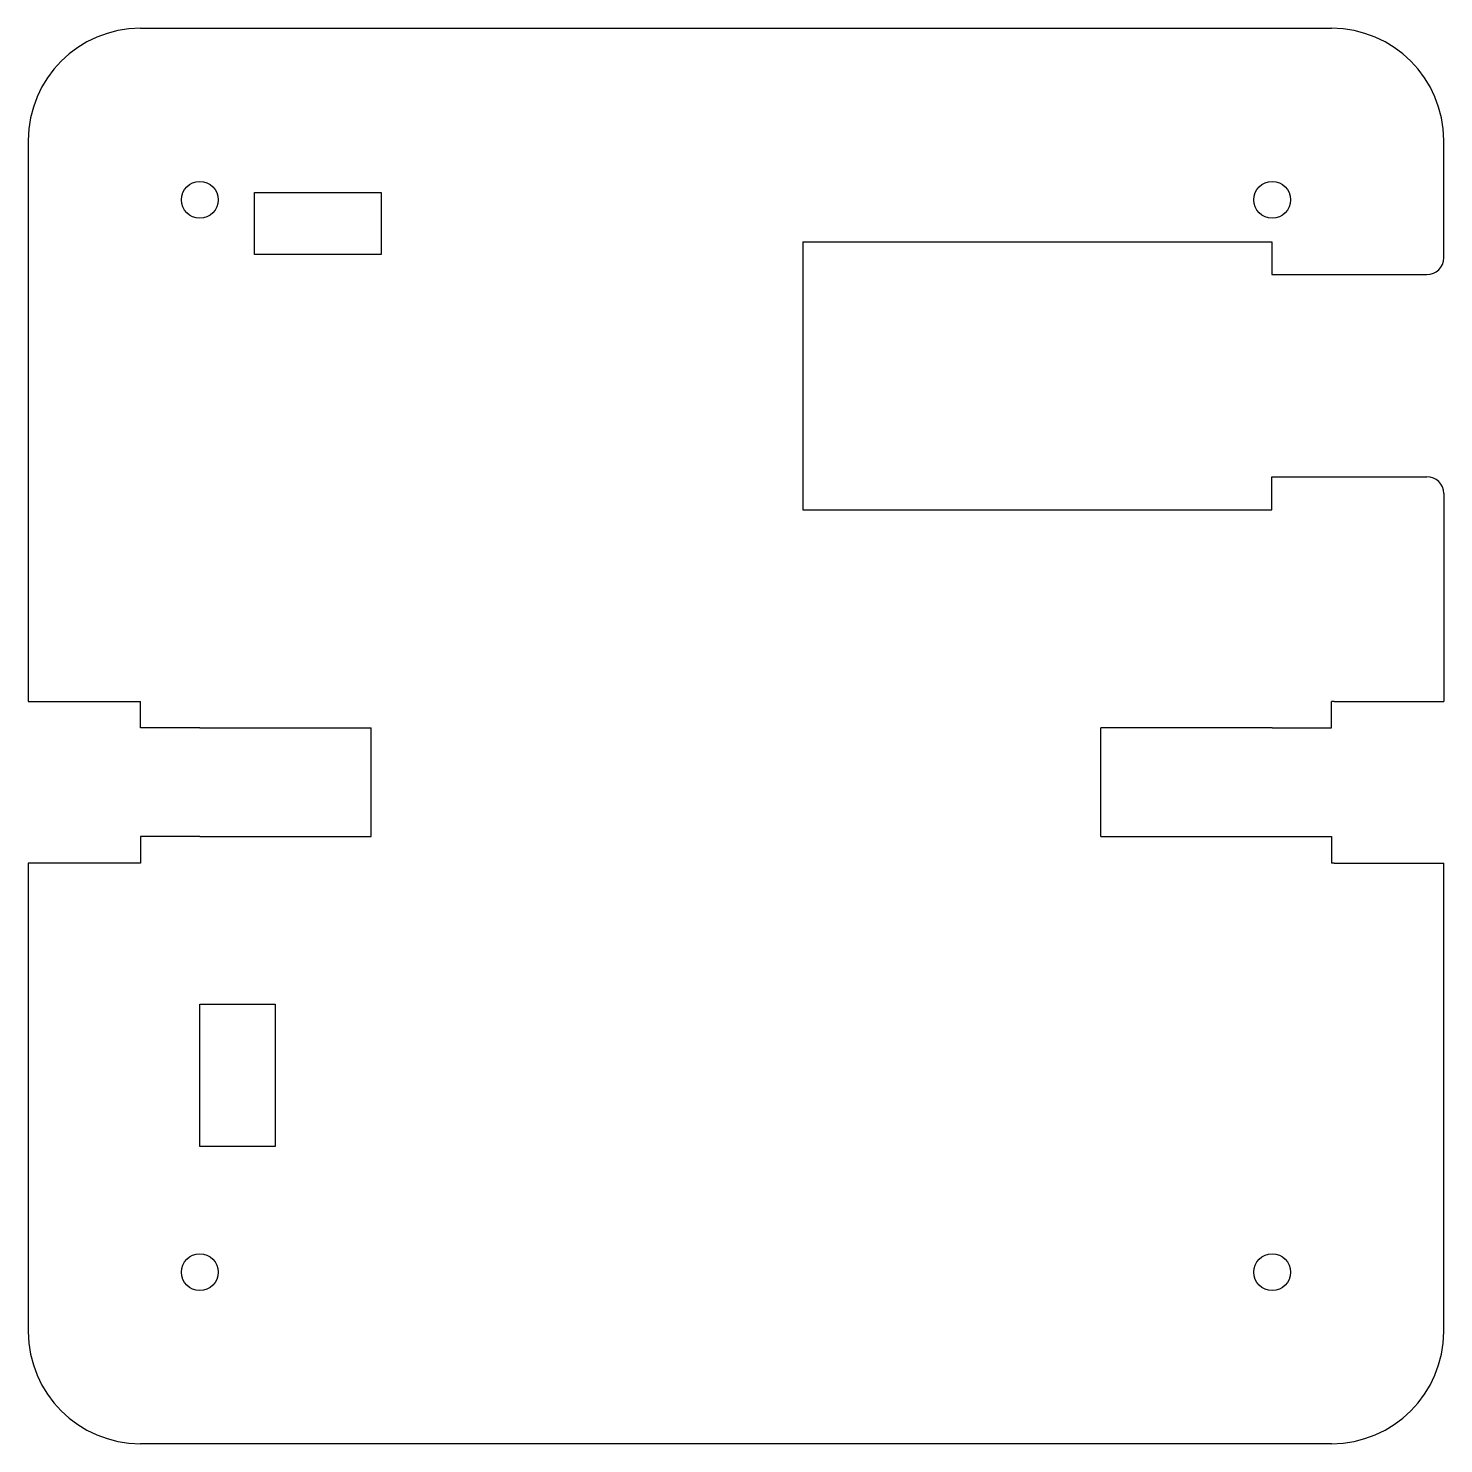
# Model space of a CAD drawing. Header units: millimetres. Extents: x -8 to 99, y -10 to 97.
import ezdxf

# ---------------------------------------------------------------- set-up
doc = ezdxf.new("R2010")
doc.units = ezdxf.units.MM
doc.header["$MEASUREMENT"] = 0

msp = doc.modelspace()

# ---------------------------------------------------------------- linework, layer by layer
for p, q in [((0.5, 96.8), (90.8, 96.8)), ((-8, 88.3), (-8, 45.775)), ((99.3, 79.395), (99.3, 88.3)), ((9.15, 83.8), (9.15, 84.35)), ((9.15, 84.35), (18.75, 84.35)), ((9.15, 79.65), (9.15, 83.8)), ((18.75, 84.35), (18.75, 79.65)), ((50.72, 80.625), (83.74, 80.625)), ((50.72, 80.625), (50.72, 60.305)), ((83.74, 80.625), (86.28, 80.625)), ((86.28, 80.625), (86.28, 78.125)), ((18.75, 79.65), (9.15, 79.65)), ((86.28, 78.125), (98.03, 78.125)), ((86.28, 60.305), (86.28, 62.805)), ((86.28, 62.805), (98.03, 62.805)), ((99.3, 61.535), (99.3, 45.775)), ((50.72, 60.305), (83.74, 60.305)), ((83.74, 60.305), (86.28, 60.305)), ((-8, 45.775), (0.5, 45.775)), ((0.5, 43.775), (0.5, 45.775)), ((90.8, 43.775), (90.8, 45.775)), ((90.99, 45.775), (90.8, 45.775)), ((90.99, 45.775), (99.3, 45.775)), ((5, 43.775), (0.5, 43.775)), ((5, 43.775), (18, 43.775)), ((18, 35.52), (18, 43.775)), ((73.3, 35.52), (73.3, 43.775)), ((86.3, 43.775), (73.3, 43.775)), ((86.3, 43.775), (90.8, 43.775)), ((0.5, 35.52), (0.5, 33.52)), ((5, 35.52), (0.5, 35.52)), ((5, 35.52), (18, 35.52)), ((73.3, 35.52), (86.3, 35.52)), ((86.3, 35.52), (90.8, 35.52)), ((90.8, 35.52), (90.8, 33.52)), ((-8, 33.52), (-8, -2)), ((0.5, 33.52), (-8, 33.52)), ((90.99, 33.52), (90.8, 33.52)), ((90.99, 33.52), (99.3, 33.52)), ((99.3, -2), (99.3, 33.52)), ((5, 12.025), (5, 22.82)), ((5, 22.82), (10.715, 22.82)), ((10.715, 22.82), (10.715, 12.025)), ((10.715, 12.025), (5, 12.025)), ((90.8, -10.5), (0.5, -10.5))]:
    msp.add_line(p, q)
for centre in [(5, 83.8), (86.3, 83.8), (5, 2.5), (86.3, 2.5)]:
    msp.add_circle(centre, 1.395)
for centre, radius, start, end in [((0.5, 88.3), 8.5, 90, 180), ((90.8, 88.3), 8.5, 0, 90), ((98.03, 79.395), 1.27, 270, 0), ((98.03, 61.535), 1.27, 0, 90), ((0.5, -2), 8.5, 180, 270), ((90.8, -2), 8.5, 270, 0)]:
    msp.add_arc(centre, radius, start, end)

doc.saveas('drawing.dxf')
